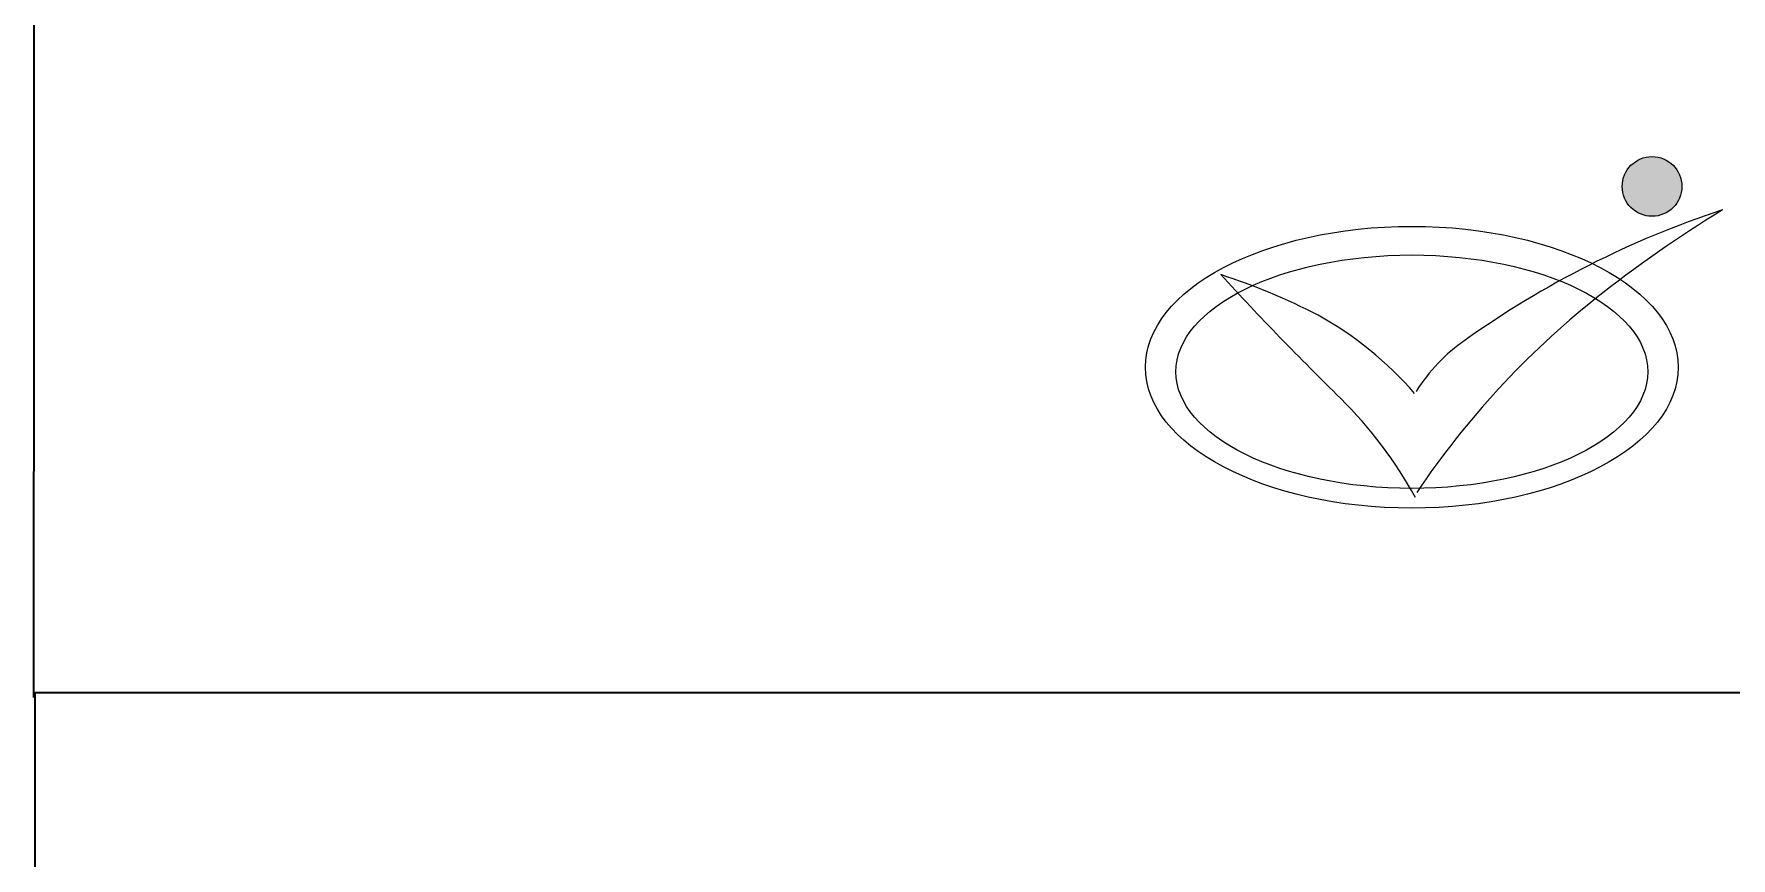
# Model space of a CAD drawing. Header units: millimetres. Extents: x 0 to 841, y 0 to 594.
# Drawn here: x 648.78 to 683.18, y 80.88 to 97.56 of the extents above; entities that cross this region are included whole.
import ezdxf

# ---------------------------------------------------------------- set-up
doc = ezdxf.new("R2010")
doc.units = ezdxf.units.MM
doc.header["$LTSCALE"] = 0.8
doc.layers.add('1', color=7, linetype='Continuous', lineweight=13)
doc.layers.add('35', color=7, linetype='Continuous', lineweight=25)

msp = doc.modelspace()

# ---------------------------------------------------------------- hatches: boundary and pattern name
at = {"layer": '35'}
msp.add_hatch(color=256, dxfattribs=at).paths.add_polyline_path([(682.1792, 94.4755, 1), (680.9696, 94.4755, 1)])

# ---------------------------------------------------------------- linework, layer by layer
at = {"layer": '1', "lineweight": 35}
msp.add_lwpolyline([(648.7843, 84.1236), (648.8378, 157.3701), (829.263, 157.3701)], dxfattribs=at)
msp.add_lwpolyline([(648.8102, 84.2291), (829.2709, 84.2291), (829.2709, 10.4063), (648.8102, 10.4063)], close=True, dxfattribs=at)
at = {"layer": '35'}
msp.add_circle((681.5744, 94.4755), 0.6048, dxfattribs=at)
for centre, radius, start, end in [((689.1216, 75.4261), 19.5567, 108.24124, 125.4198), ((696.9304, 71.3177), 26.6185, 121.55631, 128.32854), ((720.2476, 136.2802), 64.4071, 222.59474, 225.70321), ((668.9219, 80.512), 12.7898, 62.6066, 72.19055), ((691.3685, 78.4775), 17.5527, 128.58034, 146.05003), ((671.2921, 85.5258), 7.2505, 41.0115, 61.00668), ((679.8408, 88.402), 3.6037, 124.7387, 147.73077), ((668.976, 83.86), 8.9189, 28.96504, 45.1389)]:
    msp.add_arc(centre, radius, start, end, dxfattribs=at)
for centre, major_axis, ratio in [((676.7073, 90.8142), (5.3999, 0), 0.528293), ((676.7073, 90.7244), (4.7807, 0), 0.49425)]:
    msp.add_ellipse(centre, major_axis=major_axis, ratio=ratio, dxfattribs=at)

doc.saveas('drawing.dxf')
